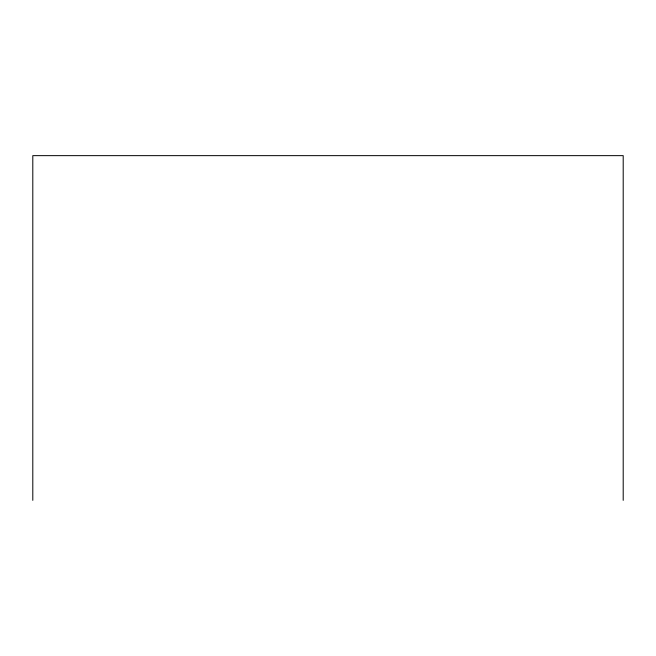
<?xml version="1.0" encoding="UTF-8"?>
<svg xmlns="http://www.w3.org/2000/svg" width="656" height="656" viewBox="0 0 656 656"><rect width="100%" height="100%" fill="white"/><g stroke="black" fill="none" stroke-linecap="round" stroke-linejoin="round"><path stroke-width="0.98" d="M623.2 500.356L623.2 155.644L32.8 155.644L32.8 500.356"/></g></svg>
